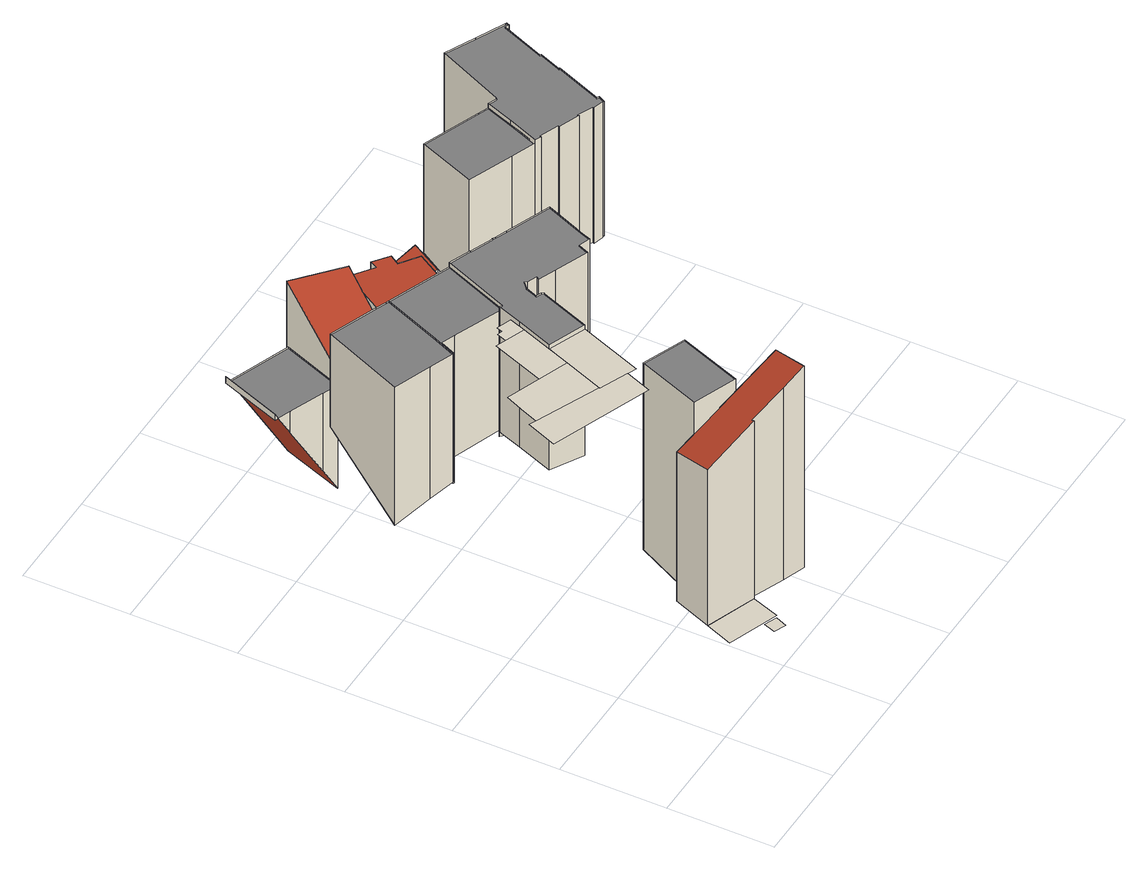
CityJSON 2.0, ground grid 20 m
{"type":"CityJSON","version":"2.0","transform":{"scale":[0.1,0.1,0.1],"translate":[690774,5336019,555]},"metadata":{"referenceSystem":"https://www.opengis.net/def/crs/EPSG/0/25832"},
"CityObjects":{
"building1":{"type":"Building","attributes":{"area_m2":55.53,"max_x":690797.88,"max_y":5336030,"min_x":690786.38,"min_y":5336021.5,"rf_extrusion_mode":"skip","rf_force_lod11":false,"rf_h_ground":563.47,"rf_h_pc_98p":0,"rf_h_roof_50p":0,"rf_h_roof_70p":0,"rf_h_roof_max":0,"rf_h_roof_min":0,"rf_is_glass_roof":false,"rf_nodata_frac":0.937,"rf_nodata_r":0,"rf_pc_select":"_HIGHEST_YET_INSUFFICIENT_COVERAGE","rf_pc_year":2026,"rf_pointcloud_unusable":true,"rf_pt_density":4,"rf_roof_planes":0,"rf_roof_type":"no points","rf_success":true,"rf_t_run":0,"source_file":"690_5336.gml"},"geometry":[{"type":"MultiSurface","lod":"0","boundaries":[[[0,1,2,3]]]}]},
"building2":{"type":"Building","attributes":{"area_m2":118.25,"max_x":690795.81,"max_y":5336057,"min_x":690774.81,"min_y":5336044,"rf_extrusion_mode":"skip","rf_force_lod11":false,"rf_h_ground":604.78,"rf_h_pc_98p":0,"rf_h_roof_50p":0,"rf_h_roof_70p":0,"rf_h_roof_max":0,"rf_h_roof_min":0,"rf_is_glass_roof":false,"rf_nodata_frac":0.941,"rf_nodata_r":0,"rf_pc_select":"_HIGHEST_YET_INSUFFICIENT_COVERAGE","rf_pc_year":2026,"rf_pointcloud_unusable":true,"rf_pt_density":10.43,"rf_roof_planes":0,"rf_roof_type":"no planes","rf_success":true,"rf_t_run":0,"source_file":"690_5336.gml"},"geometry":[{"type":"MultiSurface","lod":"0","boundaries":[[[4,5,6,7,8,9,10]]]}]},
"building3":{"type":"Building","attributes":{"area_m2":5.8,"max_x":690795.94,"max_y":5336022.5,"min_x":690792.81,"min_y":5336019,"rf_extrusion_mode":"skip","rf_force_lod11":false,"rf_h_ground":563.03,"rf_h_pc_98p":0,"rf_h_roof_50p":0,"rf_h_roof_70p":0,"rf_h_roof_max":0,"rf_h_roof_min":0,"rf_is_glass_roof":false,"rf_nodata_frac":0.958,"rf_nodata_r":0,"rf_pc_select":"_HIGHEST_YET_INSUFFICIENT_COVERAGE","rf_pc_year":2026,"rf_pointcloud_unusable":true,"rf_pt_density":4,"rf_roof_planes":0,"rf_roof_type":"no points","rf_success":true,"rf_t_run":0,"source_file":"690_5336.gml"},"geometry":[{"type":"MultiSurface","lod":"0","boundaries":[[[11,12,13,14]]]}]},
"building4":{"type":"Building","attributes":{"area_m2":101.1,"max_x":690793.38,"max_y":5336063.5,"min_x":690778.38,"min_y":5336051.5,"rf_extrusion_mode":"skip","rf_force_lod11":false,"rf_h_ground":604.78,"rf_h_pc_98p":0,"rf_h_roof_50p":0,"rf_h_roof_70p":0,"rf_h_roof_max":0,"rf_h_roof_min":0,"rf_is_glass_roof":false,"rf_nodata_frac":0.958,"rf_nodata_r":0,"rf_pc_select":"_HIGHEST_YET_INSUFFICIENT_COVERAGE","rf_pc_year":2026,"rf_pointcloud_unusable":true,"rf_pt_density":4,"rf_roof_planes":0,"rf_roof_type":"no points","rf_success":true,"rf_t_run":0,"source_file":"690_5336.gml"},"geometry":[{"type":"MultiSurface","lod":"0","boundaries":[[[9,8,15,16,17]]]}]},
"building5":{"type":"Building","attributes":{"area_m2":160.46,"max_x":690811.12,"max_y":5336037.5,"min_x":690788.38,"min_y":5336023,"rf_extrusion_mode":"standard","rf_force_lod11":false,"rf_h_ground":563.47,"rf_h_pc_98p":0,"rf_h_roof_50p":605.17,"rf_h_roof_70p":605.38,"rf_h_roof_max":605.78,"rf_h_roof_min":604.67,"rf_is_glass_roof":false,"rf_nodata_frac":0.769,"rf_nodata_r":0,"rf_pc_select":"_HIGHEST_YET_INSUFFICIENT_COVERAGE","rf_pc_year":2026,"rf_pointcloud_unusable":false,"rf_pt_density":77.22,"rf_ridgelines":0,"rf_rmse_lod22":5.92,"rf_roof_planes":6,"rf_roof_type":"slanted","rf_success":true,"rf_t_run":5,"rf_volume_lod22":6148.15,"source_file":"690_5336.gml"},"children":["building5-1"]},
"building5-1":{"type":"BuildingPart","parents":["building5"],"geometry":[{"type":"Solid","lod":"2.2","boundaries":[[[[18,19,20,21,22,23,24]],[[25,19,18,26]],[[26,18,24,27]],[[27,24,23,28]],[[28,23,22,29]],[[29,22,21,30]],[[30,21,20,31]],[[31,20,19,25]],[[31,25,26,27,28,29,30]]]],"semantics":{"surfaces":[{"type":"GroundSurface"},{"type":"WallSurface","on_footprint_edge":true},{"type":"RoofSurface","rf_azimuth":311.04,"rf_h_roof_50p":601.61,"rf_h_roof_70p":603.7,"rf_h_roof_max":607.38,"rf_h_roof_min":596.13,"rf_slope":26.97}],"values":[[0,1,1,1,1,1,1,1,2]]}}]},
"building6":{"type":"Building","attributes":{"area_m2":212.73,"max_x":690792.81,"max_y":5336096.5,"min_x":690774.56,"min_y":5336076.5,"rf_extrusion_mode":"standard","rf_force_lod11":false,"rf_h_ground":604.78,"rf_h_pc_98p":0,"rf_h_roof_50p":579.42,"rf_h_roof_70p":580.58,"rf_h_roof_max":581.72,"rf_h_roof_min":578.67,"rf_is_glass_roof":false,"rf_nodata_frac":0.918,"rf_nodata_r":0,"rf_pc_select":"_HIGHEST_YET_INSUFFICIENT_COVERAGE","rf_pc_year":2026,"rf_pointcloud_unusable":false,"rf_pt_density":7.77,"rf_ridgelines":0,"rf_rmse_lod22":0.466,"rf_roof_planes":2,"rf_roof_type":"slanted","rf_success":true,"rf_t_run":3,"rf_volume_lod22":-5130.78,"source_file":"690_5336.gml"},"children":["building6-1"]},
"building6-1":{"type":"BuildingPart","parents":["building6"],"geometry":[{"type":"Solid","lod":"2.2","boundaries":[[[[32,33,34,35,36,37,38,39]],[[34,40,41,35]],[[33,42,40,34]],[[32,43,42,33]],[[38,44,45,39]],[[35,41,46,36]],[[36,46,47,37]],[[37,47,44,38]],[[39,45,43,32]],[[44,47,46,41,40,42,43,45]]]],"semantics":{"surfaces":[{"type":"GroundSurface"},{"type":"WallSurface","on_footprint_edge":true},{"type":"RoofSurface","rf_azimuth":216.58,"rf_h_roof_50p":580.81,"rf_h_roof_70p":582.81,"rf_h_roof_max":586.74,"rf_h_roof_min":574.99,"rf_slope":31.26}],"values":[[0,1,1,1,1,1,1,1,1,2]]}}]},
"building7":{"type":"Building","attributes":{"area_m2":65.28,"max_x":690797.19,"max_y":5336071,"min_x":690787.69,"min_y":5336059,"rf_extrusion_mode":"skip","rf_force_lod11":false,"rf_h_ground":604.78,"rf_h_pc_98p":0,"rf_h_roof_50p":0,"rf_h_roof_70p":0,"rf_h_roof_max":0,"rf_h_roof_min":0,"rf_is_glass_roof":false,"rf_nodata_frac":0.885,"rf_nodata_r":0,"rf_pc_select":"_HIGHEST_YET_INSUFFICIENT_COVERAGE","rf_pc_year":2026,"rf_pointcloud_unusable":true,"rf_pt_density":16.93,"rf_roof_planes":0,"rf_roof_type":"no planes","rf_success":true,"rf_t_run":0,"source_file":"690_5336.gml"},"geometry":[{"type":"MultiSurface","lod":"0","boundaries":[[[48,15,49,50]]]}]},
"building8":{"type":"Building","attributes":{"area_m2":98.35,"max_x":690802.12,"max_y":5336063,"min_x":690790.44,"min_y":5336048.5,"rf_extrusion_mode":"skip","rf_force_lod11":false,"rf_h_ground":604.78,"rf_h_pc_98p":0,"rf_h_roof_50p":0,"rf_h_roof_70p":0,"rf_h_roof_max":0,"rf_h_roof_min":0,"rf_is_glass_roof":false,"rf_nodata_frac":0.809,"rf_nodata_r":0,"rf_pc_select":"_HIGHEST_YET_INSUFFICIENT_COVERAGE","rf_pc_year":2026,"rf_pointcloud_unusable":true,"rf_pt_density":64.8,"rf_roof_planes":0,"rf_roof_type":"no planes","rf_success":true,"rf_t_run":1,"source_file":"690_5336.gml"},"geometry":[{"type":"MultiSurface","lod":"0","boundaries":[[[51,52,53,7]]]}]},
"building9":{"type":"Building","attributes":{"area_m2":113.41,"max_x":690807.62,"max_y":5336048,"min_x":690794.75,"min_y":5336033,"rf_extrusion_mode":"standard","rf_force_lod11":false,"rf_h_ground":604.78,"rf_h_pc_98p":0,"rf_h_roof_50p":564.38,"rf_h_roof_70p":564.38,"rf_h_roof_max":564.42,"rf_h_roof_min":562.78,"rf_is_glass_roof":false,"rf_nodata_frac":0.762,"rf_nodata_r":0,"rf_pc_select":"_HIGHEST_YET_INSUFFICIENT_COVERAGE","rf_pc_year":2026,"rf_pointcloud_unusable":false,"rf_pt_density":46.37,"rf_ridgelines":0,"rf_rmse_lod22":8.08,"rf_roof_planes":5,"rf_roof_type":"slanted","rf_success":true,"rf_t_run":4,"rf_volume_lod22":-4689.78,"source_file":"690_5336.gml"},"children":["building9-1"]},
"building9-1":{"type":"BuildingPart","parents":["building9"],"geometry":[{"type":"Solid","lod":"2.2","boundaries":[[[[54,55,56,57]],[[55,58,59,56]],[[54,60,58,55]],[[57,61,60,54]],[[56,59,61,57]],[[58,60,61,59]]]],"semantics":{"surfaces":[{"type":"GroundSurface"},{"type":"WallSurface","on_footprint_edge":true},{"type":"RoofSurface","rf_azimuth":236.23,"rf_h_roof_50p":563.46,"rf_h_roof_70p":563.88,"rf_h_roof_max":564.99,"rf_h_roof_min":561.97,"rf_slope":11.3}],"values":[[0,1,1,1,1,2]]}}]},
"building10":{"type":"Building","attributes":{"area_m2":12.14,"max_x":690798.31,"max_y":5336073,"min_x":690793.38,"min_y":5336069,"rf_extrusion_mode":"skip","rf_force_lod11":false,"rf_h_ground":604.78,"rf_h_pc_98p":0,"rf_h_roof_50p":0,"rf_h_roof_70p":0,"rf_h_roof_max":0,"rf_h_roof_min":0,"rf_is_glass_roof":false,"rf_nodata_frac":0.896,"rf_nodata_r":0,"rf_pc_select":"_HIGHEST_YET_INSUFFICIENT_COVERAGE","rf_pc_year":2026,"rf_pointcloud_unusable":true,"rf_pt_density":19.2,"rf_roof_planes":0,"rf_roof_type":"no points","rf_success":true,"rf_t_run":0,"source_file":"690_5336.gml"},"geometry":[{"type":"MultiSurface","lod":"0","boundaries":[[[62,49,63,64,65,66]]]}]},
"building11":{"type":"Building","attributes":{"area_m2":177.84,"max_x":690805,"max_y":5336092,"min_x":690786.44,"min_y":5336074.5,"rf_extrusion_mode":"standard","rf_force_lod11":false,"rf_h_ground":604.78,"rf_h_pc_98p":0,"rf_h_roof_50p":581.03,"rf_h_roof_70p":581.67,"rf_h_roof_max":582.22,"rf_h_roof_min":578.42,"rf_is_glass_roof":false,"rf_nodata_frac":0.735,"rf_nodata_r":0,"rf_pc_select":"_HIGHEST_YET_INSUFFICIENT_COVERAGE","rf_pc_year":2026,"rf_pointcloud_unusable":false,"rf_pt_density":70.7,"rf_ridgelines":0,"rf_rmse_lod22":1.77,"rf_roof_planes":12,"rf_roof_type":"slanted","rf_success":true,"rf_t_run":10,"rf_volume_lod22":-3990.11,"source_file":"690_5336.gml"},"children":["building11-1"]},
"building11-1":{"type":"BuildingPart","parents":["building11"],"geometry":[{"type":"Solid","lod":"2.2","boundaries":[[[[67,68,36,35,34,69,70,71]],[[68,72,73,36]],[[36,73,74,35]],[[69,75,76,70]],[[34,77,75,69]],[[67,78,72,68]],[[35,74,77,34]],[[71,79,78,67]],[[70,76,79,71]],[[75,77,74,73,72,78,79,76]]]],"semantics":{"surfaces":[{"type":"GroundSurface"},{"type":"WallSurface","on_footprint_edge":true},{"type":"RoofSurface","rf_azimuth":204.62,"rf_h_roof_50p":582.45,"rf_h_roof_70p":584.01,"rf_h_roof_max":586.54,"rf_h_roof_min":577.08,"rf_slope":29.38}],"values":[[0,1,1,1,1,1,1,1,1,2]]}}]},
"building12":{"type":"Building","attributes":{"area_m2":165.88,"max_x":690801.81,"max_y":5336120.5,"min_x":690784.88,"min_y":5336104,"rf_extrusion_mode":"standard","rf_force_lod11":false,"rf_h_ground":577.67,"rf_h_pc_98p":0,"rf_h_roof_50p":0,"rf_h_roof_70p":0,"rf_h_roof_max":0,"rf_h_roof_min":0,"rf_is_glass_roof":false,"rf_nodata_frac":0.892,"rf_nodata_r":0,"rf_pc_select":"_HIGHEST_YET_INSUFFICIENT_COVERAGE","rf_pc_year":2026,"rf_pointcloud_unusable":false,"rf_pt_density":50.78,"rf_ridgelines":0,"rf_rmse_lod22":3.31,"rf_roof_planes":1,"rf_roof_type":"slanted","rf_success":true,"rf_t_run":2,"rf_volume_lod22":-1763.46,"source_file":"690_5336.gml"},"children":["building12-1"]},
"building12-1":{"type":"BuildingPart","parents":["building12"],"geometry":[{"type":"MultiSurface","lod":"2.2","boundaries":[[[80,81,82,83,84,85,86]],[[80,87,88,81]],[[88,89,81]],[[90,82,91]],[[81,89,91]],[[92,83,82,90]],[[93,84,94]],[[83,92,94]],[[86,95,87,80]],[[85,96,95,86]],[[84,93,96,85]],[[96,93,94,92,90,91,89,88,87,95]]],"semantics":{"surfaces":[{"type":"GroundSurface"},{"type":"WallSurface","on_footprint_edge":true},{"type":"RoofSurface","rf_azimuth":110.62,"rf_h_roof_50p":567.16,"rf_h_roof_70p":572.13,"rf_h_roof_max":579.54,"rf_h_roof_min":554.86,"rf_slope":60.65}],"values":[0,1,1,1,1,1,1,1,1,1,1,2]}}]},
"building13":{"type":"Building","attributes":{"area_m2":359.8,"max_x":690824.88,"max_y":5336087.5,"min_x":690795,"min_y":5336060.5,"rf_extrusion_mode":"standard","rf_force_lod11":false,"rf_h_ground":605.7,"rf_h_pc_98p":0,"rf_h_roof_50p":577.97,"rf_h_roof_70p":578.12,"rf_h_roof_max":580.33,"rf_h_roof_min":577.47,"rf_h_roof_ridge":578.22,"rf_is_glass_roof":false,"rf_nodata_frac":0.663,"rf_nodata_r":0,"rf_pc_select":"_HIGHEST_YET_INSUFFICIENT_COVERAGE","rf_pc_year":2026,"rf_pointcloud_unusable":false,"rf_pt_density":48.25,"rf_ridgelines":2,"rf_rmse_lod22":0.826,"rf_roof_planes":20,"rf_roof_type":"slanted","rf_success":true,"rf_t_run":34,"rf_volume_lod22":-9801.25,"source_file":"690_5336.gml"},"children":["building13-1"]},
"building13-1":{"type":"BuildingPart","parents":["building13"],"geometry":[{"type":"Solid","lod":"2.2","boundaries":[[[[97,98,99,100,101,102,103,104,105,106,107,108,109,110,111,112,113,114,115,116,117,118,119,120,121,122,123,124,125]],[[115,126,127,116]],[[114,128,126,115]],[[129,130,131,132]],[[104,133,130,129,105]],[[107,134,135,108]],[[110,136,137,111]],[[109,138,136,110]],[[108,135,138,109]],[[112,139,140,113]],[[113,140,128,114]],[[124,141,142,125]],[[111,137,139,112]],[[125,142,143,97]],[[116,127,144,145,117]],[[119,146,147,120]],[[123,148,141,124]],[[97,143,149,98]],[[98,149,150,99]],[[99,150,151,100]],[[100,151,152,101]],[[120,147,153,121]],[[103,154,133,104]],[[102,155,154,103]],[[101,152,155,102]],[[118,156,146,119]],[[117,145,156,118]],[[121,153,157,158,122]],[[122,158,148,123]],[[105,129,159,106]],[[132,131,160,159]],[[106,159,160,134,107]],[[145,144,157,153]],[[129,132,159]],[[147,146,156,145,153]],[[127,126,128,140,139,137,136,138,135,134,160,131,130,133,154,155,152,151,150,149,143,142,141,148,158,157,144]]]],"semantics":{"surfaces":[{"type":"GroundSurface"},{"type":"WallSurface","on_footprint_edge":true},{"type":"WallSurface","on_footprint_edge":false},{"type":"RoofSurface","rf_azimuth":232.1,"rf_h_roof_50p":582.16,"rf_h_roof_70p":582.32,"rf_h_roof_max":582.85,"rf_h_roof_min":581.63,"rf_slope":60.11},{"type":"RoofSurface","rf_azimuth":111.84,"rf_h_roof_50p":577.82,"rf_h_roof_70p":578.06,"rf_h_roof_max":578.42,"rf_h_roof_min":577.15,"rf_slope":8.73},{"type":"RoofSurface","rf_azimuth":191.9,"rf_h_roof_50p":578.7,"rf_h_roof_70p":579.3,"rf_h_roof_max":582.16,"rf_h_roof_min":576.76,"rf_slope":13.32}],"values":[[0,1,1,2,1,1,1,1,1,1,1,1,1,1,1,1,1,1,1,1,1,1,1,1,1,1,1,1,1,1,2,1,2,3,4,5]]}}]},
"building14":{"type":"Building","attributes":{"area_m2":167.84,"max_x":690814.25,"max_y":5336116,"min_x":690797.38,"min_y":5336099.5,"rf_extrusion_mode":"standard","rf_force_lod11":false,"rf_h_ground":571.88,"rf_h_pc_98p":0,"rf_h_roof_50p":0,"rf_h_roof_70p":0,"rf_h_roof_max":0,"rf_h_roof_min":0,"rf_is_glass_roof":false,"rf_nodata_frac":0.828,"rf_nodata_r":0,"rf_pc_select":"_HIGHEST_YET_INSUFFICIENT_COVERAGE","rf_pc_year":2026,"rf_pointcloud_unusable":false,"rf_pt_density":43.48,"rf_ridgelines":0,"rf_rmse_lod22":2.03,"rf_roof_planes":5,"rf_roof_type":"slanted","rf_success":true,"rf_t_run":4,"rf_volume_lod22":2050.35,"source_file":"690_5336.gml"},"children":["building14-1"]},
"building14-1":{"type":"BuildingPart","parents":["building14"],"geometry":[{"type":"Solid","lod":"2.2","boundaries":[[[[161,162,163,164]],[[165,162,161,166]],[[166,161,164,167]],[[168,163,162,165]],[[167,164,163,168]],[[167,168,165,166]]]],"semantics":{"surfaces":[{"type":"GroundSurface"},{"type":"WallSurface","on_footprint_edge":true},{"type":"RoofSurface","rf_azimuth":181.01,"rf_h_roof_50p":584.41,"rf_h_roof_70p":586.78,"rf_h_roof_max":592.1,"rf_h_roof_min":576.87,"rf_slope":43.77}],"values":[[0,1,1,1,1,2]]}}]},
"building15":{"type":"Building","attributes":{"area_m2":195.93,"max_x":690828.19,"max_y":5336111,"min_x":690809.56,"min_y":5336094,"rf_extrusion_mode":"standard","rf_force_lod11":false,"rf_h_ground":560.67,"rf_h_pc_98p":0,"rf_h_roof_50p":581.53,"rf_h_roof_70p":581.62,"rf_h_roof_max":581.83,"rf_h_roof_min":580.67,"rf_is_glass_roof":false,"rf_nodata_frac":0.889,"rf_nodata_r":0,"rf_pc_select":"_HIGHEST_YET_INSUFFICIENT_COVERAGE","rf_pc_year":2026,"rf_pointcloud_unusable":false,"rf_pt_density":34.39,"rf_ridgelines":0,"rf_rmse_lod22":1.94,"rf_roof_planes":7,"rf_roof_type":"slanted","rf_success":true,"rf_t_run":8,"rf_volume_lod22":4147.31,"source_file":"690_5336.gml"},"children":["building15-1"]},
"building15-1":{"type":"BuildingPart","parents":["building15"],"geometry":[{"type":"Solid","lod":"2.2","boundaries":[[[[169,170,171,172,173,174,175,176]],[[177,175,174,178]],[[179,176,175,177]],[[178,174,173,180]],[[180,173,172,181]],[[182,170,169,183]],[[181,172,171,184]],[[184,171,170,182]],[[183,169,176,179]],[[183,179,177,178,180,181,184,182]]]],"semantics":{"surfaces":[{"type":"GroundSurface"},{"type":"WallSurface","on_footprint_edge":true},{"type":"RoofSurface","rf_azimuth":158.94,"rf_h_roof_50p":581.94,"rf_h_roof_70p":582.88,"rf_h_roof_max":585.5,"rf_h_roof_min":578.31,"rf_slope":20.91}],"values":[[0,1,1,1,1,1,1,1,1,2]]}}]},
"building16":{"type":"Building","attributes":{"area_m2":160.98,"max_x":690840.81,"max_y":5336104.5,"min_x":690823.75,"min_y":5336088.5,"rf_extrusion_mode":"standard","rf_force_lod11":false,"rf_h_ground":606.53,"rf_h_pc_98p":0,"rf_h_roof_50p":578.08,"rf_h_roof_70p":581.47,"rf_h_roof_max":582.58,"rf_h_roof_min":577.47,"rf_is_glass_roof":false,"rf_nodata_frac":0.669,"rf_nodata_r":0,"rf_pc_select":"_HIGHEST_YET_INSUFFICIENT_COVERAGE","rf_pc_year":2026,"rf_pointcloud_unusable":false,"rf_pt_density":108.51,"rf_ridgelines":0,"rf_rmse_lod22":1.03,"rf_roof_planes":18,"rf_roof_type":"slanted","rf_success":true,"rf_t_run":21,"rf_volume_lod22":-4095.54,"source_file":"690_5336.gml"},"children":["building16-1"]},
"building16-1":{"type":"BuildingPart","parents":["building16"],"geometry":[{"type":"Solid","lod":"2.2","boundaries":[[[[185,186,187,188,189,190,191,192]],[[191,193,194,192]],[[188,195,196,189]],[[187,197,195,188]],[[190,198,199,193,191]],[[189,196,200,198,190]],[[193,199,201,202]],[[202,201,203,204]],[[204,203,200,196]],[[192,194,205,206,185]],[[186,207,197,187]],[[208,209,210,211]],[[211,210,205,194]],[[207,212,213,214]],[[185,206,212,207,186]],[[214,213,215,216]],[[216,215,209,208]],[[201,199,198,200,203]],[[213,212,206,205,210,209,215]],[[211,194,193,202,204,196,195,197,207,214,216,208]]]],"semantics":{"surfaces":[{"type":"GroundSurface"},{"type":"WallSurface","on_footprint_edge":true},{"type":"WallSurface","on_footprint_edge":false},{"type":"RoofSurface","rf_azimuth":208.49,"rf_h_roof_50p":577.84,"rf_h_roof_70p":577.94,"rf_h_roof_max":581.47,"rf_h_roof_min":577.58,"rf_slope":6.03},{"type":"RoofSurface","rf_azimuth":9.66,"rf_h_roof_50p":581.81,"rf_h_roof_70p":582.2,"rf_h_roof_max":583.7,"rf_h_roof_min":581.09,"rf_slope":23.38},{"type":"RoofSurface","rf_azimuth":213.35,"rf_h_roof_50p":581.71,"rf_h_roof_70p":582.34,"rf_h_roof_max":583.7,"rf_h_roof_min":579.31,"rf_slope":17.8}],"values":[[0,1,1,1,1,1,2,2,2,1,1,2,2,2,1,2,2,3,4,5]]}}]},
"building17":{"type":"Building","attributes":{"area_m2":28.83,"max_x":690843.75,"max_y":5336116,"min_x":690836.75,"min_y":5336109,"rf_extrusion_mode":"standard","rf_force_lod11":false,"rf_h_ground":566.83,"rf_h_pc_98p":0,"rf_h_roof_50p":566.92,"rf_h_roof_70p":566.92,"rf_h_roof_max":567.03,"rf_h_roof_min":566.83,"rf_is_glass_roof":false,"rf_nodata_frac":0.904,"rf_nodata_r":0,"rf_pc_select":"_HIGHEST_YET_INSUFFICIENT_COVERAGE","rf_pc_year":2026,"rf_pointcloud_unusable":false,"rf_pt_density":51.64,"rf_ridgelines":0,"rf_rmse_lod22":0.0295,"rf_roof_planes":1,"rf_roof_type":"slanted","rf_success":true,"rf_t_run":1,"rf_volume_lod22":11.28,"source_file":"690_5336.gml"},"children":["building17-1"]},
"building17-1":{"type":"BuildingPart","parents":["building17"],"geometry":[{"type":"MultiSurface","lod":"2.2","boundaries":[[[217,218,219,220,221,222]],[[223,221,220,224]],[[225,222,221,223]],[[226,217,222,225]],[[224,220,227]],[[217,226,228]],[[218,228,226,225,223,224,227,219]]],"semantics":{"surfaces":[{"type":"GroundSurface"},{"type":"WallSurface","on_footprint_edge":true},{"type":"RoofSurface","rf_azimuth":275.25,"rf_h_roof_50p":567.21,"rf_h_roof_70p":567.34,"rf_h_roof_max":567.64,"rf_h_roof_min":566.81,"rf_slope":7.58}],"values":[0,1,1,1,1,1,2]}}]},
"building18":{"type":"Building","attributes":{"area_m2":337.88,"max_x":690859.69,"max_y":5336112,"min_x":690836.62,"min_y":5336083,"rf_extrusion_mode":"standard","rf_force_lod11":false,"rf_h_ground":607.38,"rf_h_pc_98p":0,"rf_h_roof_50p":581.62,"rf_h_roof_70p":582.38,"rf_h_roof_max":583.47,"rf_h_roof_min":578.38,"rf_h_roof_ridge":583.64,"rf_is_glass_roof":false,"rf_nodata_frac":0,"rf_nodata_r":0,"rf_pc_select":"PREFERRED_AND_LATEST","rf_pc_year":2026,"rf_pointcloud_unusable":false,"rf_pt_density":1200.54,"rf_ridgelines":4,"rf_rmse_lod22":2.22,"rf_roof_planes":32,"rf_roof_type":"slanted","rf_success":true,"rf_t_run":145,"rf_volume_lod22":-8822.3,"source_file":"690_5336.gml"},"children":["building18-1"]},
"building18-1":{"type":"BuildingPart","parents":["building18"],"geometry":[{"type":"Solid","lod":"2.2","boundaries":[[[[229,230,231,232,233,234,235,236,237,238,239,240,241,242,243,244,245,246,247,248,249,250,251,252,253,254,255]],[[244,256,257,245]],[[234,258,259,235]],[[233,260,258,234]],[[235,259,261,236]],[[236,261,262,237]],[[230,263,264,231]],[[229,265,263,230]],[[246,266,267,247]],[[247,267,268,248]],[[239,269,270,240]],[[238,271,269,239]],[[242,272,273,243]],[[243,273,256,244]],[[241,274,272,242]],[[245,257,266,246]],[[254,275,276,255]],[[253,277,275,254]],[[237,262,278,271,238]],[[279,271,278]],[[231,264,280,232]],[[232,280,260,233]],[[240,270,274,241]],[[255,276,265,229]],[[252,281,277,253]],[[250,282,283,284,251]],[[249,285,282,250]],[[286,284,283]],[[251,284,281,252]],[[248,268,285,249]],[[274,270,269,271,279,287]],[[287,279,278,262,261,288]],[[259,258,260,280,264,263,265,276,275,277,281,284,286,288,261]],[[267,266,257,256,273,272,274,287,288,286,283,282,285,268]]]],"semantics":{"surfaces":[{"type":"GroundSurface"},{"type":"WallSurface","on_footprint_edge":true},{"type":"WallSurface","on_footprint_edge":false},{"type":"RoofSurface","rf_azimuth":24.72,"rf_h_roof_50p":582.27,"rf_h_roof_70p":582.77,"rf_h_roof_max":583.85,"rf_h_roof_min":580.44,"rf_slope":28.64},{"type":"RoofSurface","rf_azimuth":290.94,"rf_h_roof_50p":582.01,"rf_h_roof_70p":582.64,"rf_h_roof_max":583.76,"rf_h_roof_min":580.09,"rf_slope":25.08},{"type":"RoofSurface","rf_azimuth":111.36,"rf_h_roof_50p":580.81,"rf_h_roof_70p":581.91,"rf_h_roof_max":583.76,"rf_h_roof_min":577.6,"rf_slope":42.16},{"type":"RoofSurface","rf_azimuth":200.19,"rf_h_roof_50p":580.58,"rf_h_roof_70p":581.73,"rf_h_roof_max":583.85,"rf_h_roof_min":577.97,"rf_slope":41.81}],"values":[[0,1,1,1,1,1,1,1,1,1,1,1,1,1,1,1,1,1,1,2,1,1,1,1,1,1,1,2,1,1,3,4,5,6]]}}]}
},
"vertices":[
[220,24,85],[238,76,85],[144,110,85],[124,59,85],
[8,324,498],[199,251,498],[218,301,498],[164,323,498],[165,325,498],[44,376,498],[31,382,498],
[220,24,80],[196,33,80],[188,11,80],[211,2,80],
[194,400,498],[72,445,498],[55,405,498],
[144,111,85],[173,185,85],[371,108,85],[345,41,85],[302,57,85],[241,81,85],[239,76,85],[173,185,411],[144,111,425],[239,76,473],[241,81,472],[302,57,504],[345,41,526],[371,108,513],
[6,619,498],[78,592,498],[124,575,498],[143,619,498],[188,730,498],[183,732,498],[163,740,498],[71,775,498],[124,575,218],[143,619,246],[78,592,210],[6,619,196],[163,740,312],[71,775,296],[188,730,316],[183,732,316],
[137,421,498],[232,501,498],[175,522,498],
[235,294,498],[281,415,498],[210,442,498],
[291,139,498],[336,259,498],[254,291,498],[208,171,498],[336,259,100],[254,291,90],[291,139,79],[208,171,69],
[194,515,498],[243,532,498],[215,542,498],[211,531,498],[201,534,498],
[259,557,498],[310,683,498],[126,574,498],[139,604,498],[165,594,498],[310,683,314],[188,730,309],[143,619,242],[126,574,215],[139,604,233],[124,575,215],[259,557,238],[165,594,234],
[205,862,227],[140,887,227],[109,898,227],[152,1014,227],[278,966,227],[234,850,227],[205,861,227],[205,862,57],[140,887,180],[140,887,181],[109,898,240],[116,896,227],[152,1014,241],[278,966,0],[159,1011,227],[205,861,57],[234,850,1],
[327,553,507],[330,548,507],[347,541,507],[344,535,507],[376,522,507],[440,496,507],[449,517,507],[471,509,507],[479,531,507],[483,541,507],[509,605,507],[423,638,507],[401,647,507],[396,650,507],[395,649,507],[352,666,507],[352,667,507],[310,683,507],[259,557,507],[253,559,507],[253,558,507],[236,512,507],[210,443,507],[281,415,507],[317,509,507],[318,511,507],[316,515,507],[306,519,507],[315,543,507],[259,557,224],[253,559,224],[310,683,256],[479,531,263],[479,531,229],[473,548,232],[473,548,272],[471,509,223],[509,605,247],[423,638,251],[396,650,252],[395,649,252],[401,647,252],[352,666,254],[352,667,254],[306,519,218],[315,543,223],[327,553,226],[253,558,224],[253,558,234],[210,443,233],[281,415,222],[316,515,217],[330,548,225],[347,541,224],[344,535,223],[376,522,222],[317,509,222],[449,517,224],[440,496,219],[236,512,234],[317,509,216],[318,511,216],[483,541,278],[483,541,231],
[355,803,169],[234,850,169],[279,969,169],[403,921,169],[234,850,255],[355,803,212],[403,921,326],[279,969,370],
[497,748,57],[355,803,57],[403,921,57],[457,900,57],[461,912,57],[501,896,57],[494,880,57],[542,862,57],[494,880,278],[501,896,283],[542,862,265],[461,912,294],[457,900,290],[355,803,270],[497,748,230],[403,921,305],
[668,806,515],[648,814,515],[539,856,515],[497,748,515],[581,715,515],[627,697,515],[639,728,515],[659,781,515],[639,728,262],[659,781,280],[497,748,242],[581,715,248],[539,856,278],[627,697,226],[639,728,230],[581,715,225],[612,754,231],[612,754,264],[600,754,230],[600,754,262],[659,781,274],[668,806,262],[648,814,286],[647,799,282],[647,799,267],[646,782,274],[646,782,277],[648,814,261],[648,809,262],[648,809,285],[642,803,266],[642,803,282],
[658,902,118],[627,913,118],[628,915,118],[651,971,118],[698,958,118],[666,899,118],[698,958,127],[651,971,120],[666,899,123],[658,902,122],[630,920,118],[629,912,118],
[799,745,524],[816,788,524],[814,789,524],[847,872,524],[855,869,524],[857,874,524],[855,875,524],[800,901,524],[743,929,524],[686,801,524],[685,799,524],[668,806,524],[649,754,524],[626,695,524],[637,690,524],[639,693,524],[675,679,524],[674,676,524],[713,661,524],[714,664,524],[742,651,524],[742,649,524],[761,643,524],[764,642,524],[770,655,524],[766,657,524],[801,745,524],[639,693,232],[675,679,232],[857,874,227],[855,875,229],[855,869,227],[800,901,285],[743,929,255],[816,788,234],[814,789,236],[799,745,234],[674,676,229],[713,661,228],[714,664,231],[685,799,256],[668,806,256],[686,801,255],[626,695,230],[637,690,229],[649,754,286],[766,657,232],[801,745,232],[770,655,229],[686,801,252],[690,800,254],[847,872,236],[764,642,229],[742,649,227],[761,643,228],[761,643,232],[742,651,229],[763,648,232],[729,722,284],[730,721,284]
]}
